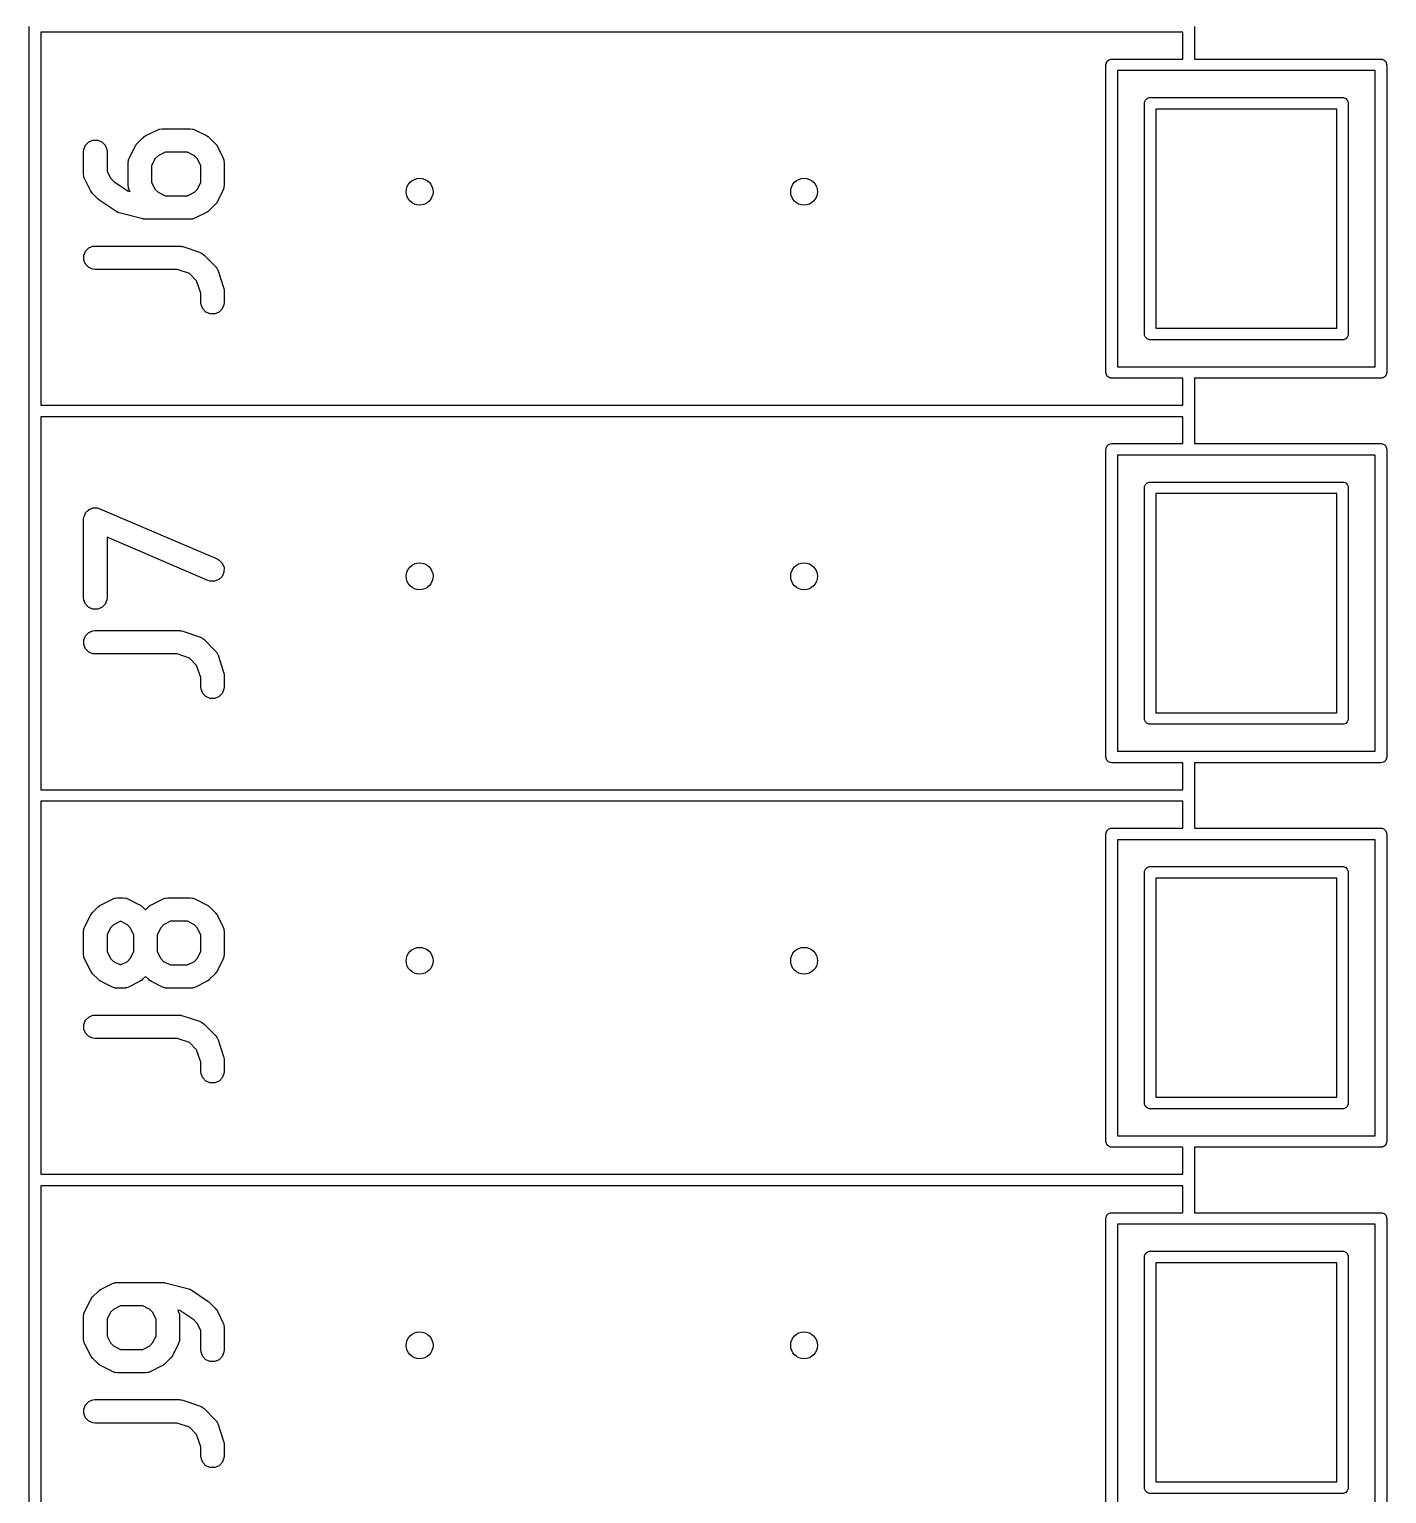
# Model space of a CAD drawing. Extents: x 0.23 to 2.98, y 0.39 to 3.79.
# Drawn here: x 0.23 to 0.925, y 1.638 to 2.388 of the extents above; entities that cross this region are included whole.
import ezdxf

# ---------------------------------------------------------------- set-up
doc = ezdxf.new("R2010")
doc.units = 0
doc.header["$MEASUREMENT"] = 0
doc.layers.add('BLACK', color=7, linetype='CONTINUOUS')

msp = doc.modelspace()

# ---------------------------------------------------------------- linework, layer by layer
at = {"layer": 'BLACK', "linetype": 'CONTINUOUS'}
for p, q in [((0.23044, 2.19268), (0.23044, 2.38953)), ((0.23634, 2.38657), (0.23634, 2.19563)), ((0.58772, 2.38657), (0.23634, 2.38657)), ((0.82099, 2.38657), (0.58772, 2.38657)), ((0.82099, 2.3728), (0.82099, 2.38657)), ((0.82689, 2.38953), (0.82689, 2.3728)), ((0.78162, 2.36984), (0.78167, 2.37042)), ((0.78162, 2.21236), (0.78162, 2.36984)), ((0.78167, 2.37042), (0.78212, 2.37148)), ((0.78212, 2.37148), (0.78293, 2.3723)), ((0.78293, 2.3723), (0.78399, 2.37274)), ((0.78399, 2.37274), (0.78457, 2.3728)), ((0.78457, 2.3728), (0.82099, 2.3728)), ((0.82689, 2.3728), (0.92241, 2.3728)), ((0.92241, 2.3728), (0.92298, 2.37274)), ((0.92298, 2.37274), (0.92405, 2.3723)), ((0.92405, 2.3723), (0.92486, 2.37148)), ((0.92486, 2.37148), (0.9253, 2.37042)), ((0.9253, 2.37042), (0.9253, 2.37006)), ((0.9253, 2.37006), (0.92532, 2.36984)), ((0.92532, 2.36984), (0.92532, 2.21236)), ((0.78752, 2.36689), (0.78752, 2.21531)), ((0.91942, 2.36689), (0.78752, 2.36689)), ((0.91942, 2.21531), (0.91942, 2.36689)), ((0.80131, 2.3502), (0.80136, 2.35077)), ((0.80131, 2.23201), (0.80131, 2.3502)), ((0.80136, 2.35077), (0.8018, 2.35184)), ((0.8018, 2.35184), (0.80262, 2.35265)), ((0.80262, 2.35265), (0.80368, 2.35309)), ((0.80368, 2.35309), (0.80408, 2.35309)), ((0.80408, 2.35309), (0.80426, 2.35311)), ((0.80426, 2.35311), (0.90268, 2.35311)), ((0.80721, 2.3472), (0.80721, 2.235)), ((0.89973, 2.3472), (0.80721, 2.3472)), ((0.89973, 2.235), (0.89973, 2.3472)), ((0.90268, 2.35311), (0.90286, 2.35309)), ((0.90286, 2.35309), (0.90326, 2.35309)), ((0.90326, 2.35309), (0.90432, 2.35265)), ((0.90432, 2.35265), (0.90514, 2.35184)), ((0.90514, 2.35184), (0.90558, 2.35077)), ((0.90558, 2.35077), (0.90563, 2.3502)), ((0.90563, 2.3502), (0.90563, 2.23201)), ((0.2857, 2.32963), (0.28855, 2.33249)), ((0.28855, 2.33249), (0.28901, 2.33287)), ((0.28901, 2.33287), (0.28912, 2.33299)), ((0.28912, 2.33299), (0.2893, 2.3331)), ((0.2893, 2.3331), (0.28946, 2.33323)), ((0.28946, 2.33323), (0.28961, 2.33329)), ((0.28961, 2.33329), (0.29011, 2.33361)), ((0.29011, 2.33361), (0.29583, 2.33647)), ((0.29583, 2.33647), (0.29692, 2.33689)), ((0.29692, 2.33689), (0.29714, 2.3369)), ((0.29714, 2.3369), (0.29734, 2.33699)), ((0.29734, 2.33699), (0.29851, 2.3371)), ((0.29851, 2.3371), (0.3128, 2.3371)), ((0.3128, 2.3371), (0.31397, 2.33699)), ((0.31397, 2.33699), (0.31416, 2.3369)), ((0.31416, 2.3369), (0.31438, 2.33689)), ((0.31438, 2.33689), (0.31548, 2.33647)), ((0.31548, 2.33647), (0.32119, 2.33361)), ((0.32119, 2.33361), (0.3217, 2.33329)), ((0.3217, 2.33329), (0.32184, 2.33323)), ((0.32184, 2.33323), (0.32201, 2.3331)), ((0.32201, 2.3331), (0.32219, 2.33299)), ((0.32219, 2.33299), (0.32229, 2.33287)), ((0.32229, 2.33287), (0.32275, 2.33249)), ((0.32275, 2.33249), (0.32561, 2.32963)), ((0.25822, 2.32539), (0.25834, 2.32656)), ((0.25822, 2.31396), (0.25822, 2.32539)), ((0.25834, 2.32656), (0.25923, 2.32872)), ((0.25923, 2.32872), (0.26089, 2.33038)), ((0.26089, 2.33038), (0.26305, 2.33127)), ((0.26305, 2.33127), (0.26539, 2.33127)), ((0.26539, 2.33127), (0.26756, 2.33038)), ((0.26756, 2.33038), (0.26921, 2.32872)), ((0.26921, 2.32872), (0.27011, 2.32656)), ((0.27011, 2.32656), (0.27022, 2.32539)), ((0.27022, 2.32539), (0.27022, 2.31538)), ((0.28171, 2.32236), (0.28457, 2.32807)), ((0.28457, 2.32807), (0.28489, 2.32858)), ((0.28489, 2.32858), (0.28495, 2.32872)), ((0.28495, 2.32872), (0.28508, 2.32889)), ((0.28508, 2.32889), (0.2852, 2.32907)), ((0.2852, 2.32907), (0.28532, 2.32917)), ((0.28532, 2.32917), (0.2857, 2.32963)), ((0.29993, 2.3251), (0.29635, 2.32331)), ((0.31138, 2.3251), (0.29993, 2.3251)), ((0.31496, 2.32331), (0.31138, 2.3251)), ((0.32561, 2.32963), (0.32599, 2.32917)), ((0.32599, 2.32917), (0.32611, 2.32907)), ((0.32611, 2.32907), (0.32622, 2.32889)), ((0.32622, 2.32889), (0.32636, 2.32872)), ((0.32636, 2.32872), (0.32642, 2.32858)), ((0.32642, 2.32858), (0.32673, 2.32807)), ((0.32673, 2.32807), (0.32959, 2.32236)), ((0.28108, 2.31967), (0.2812, 2.32084)), ((0.28108, 2.30825), (0.28108, 2.31967)), ((0.2812, 2.32084), (0.28128, 2.32104)), ((0.28128, 2.32104), (0.28129, 2.32126)), ((0.28129, 2.32126), (0.28171, 2.32236)), ((0.29487, 2.32183), (0.29308, 2.31826)), ((0.29308, 2.31826), (0.29308, 2.30966)), ((0.29635, 2.32331), (0.29487, 2.32183)), ((0.31644, 2.32183), (0.31496, 2.32331)), ((0.31822, 2.31826), (0.31644, 2.32183)), ((0.31822, 2.30966), (0.31822, 2.31826)), ((0.32959, 2.32236), (0.33001, 2.32126)), ((0.33001, 2.32126), (0.33003, 2.32104)), ((0.33003, 2.32104), (0.33011, 2.32084)), ((0.33011, 2.32084), (0.33022, 2.31967)), ((0.33022, 2.31967), (0.33022, 2.30825)), ((0.25834, 2.31279), (0.25822, 2.31396)), ((0.25842, 2.31259), (0.25834, 2.31279)), ((0.25844, 2.31237), (0.25842, 2.31259)), ((0.25886, 2.31128), (0.25844, 2.31237)), ((0.26171, 2.30556), (0.25886, 2.31128)), ((0.27022, 2.31538), (0.27201, 2.3118)), ((0.27201, 2.3118), (0.27376, 2.31005)), ((0.27376, 2.31005), (0.28097, 2.30524)), ((0.29308, 2.30966), (0.29487, 2.30609)), ((0.31644, 2.30609), (0.31822, 2.30966)), ((0.26203, 2.30506), (0.26171, 2.30556)), ((0.26209, 2.30491), (0.26203, 2.30506)), ((0.26223, 2.30475), (0.26209, 2.30491)), ((0.26234, 2.30457), (0.26223, 2.30475)), ((0.26246, 2.30446), (0.26234, 2.30457)), ((0.26284, 2.304), (0.26246, 2.30446)), ((0.2657, 2.30115), (0.26284, 2.304)), ((0.28097, 2.30524), (0.282, 2.30499)), ((0.2812, 2.30707), (0.28108, 2.30825)), ((0.28128, 2.30688), (0.2812, 2.30707)), ((0.28129, 2.30666), (0.28128, 2.30688)), ((0.28171, 2.30556), (0.28129, 2.30666)), ((0.282, 2.30499), (0.28171, 2.30556)), ((0.29487, 2.30609), (0.29635, 2.30461)), ((0.29635, 2.30461), (0.29993, 2.30282)), ((0.29993, 2.30282), (0.31138, 2.30282)), ((0.31138, 2.30282), (0.31496, 2.30461)), ((0.31496, 2.30461), (0.31644, 2.30609)), ((0.32959, 2.30556), (0.32673, 2.29985)), ((0.33001, 2.30666), (0.32959, 2.30556)), ((0.33003, 2.30688), (0.33001, 2.30666)), ((0.33011, 2.30707), (0.33003, 2.30688)), ((0.33022, 2.30825), (0.33011, 2.30707)), ((0.2657, 2.30114), (0.2657, 2.30115)), ((0.26616, 2.30077), (0.2657, 2.30114)), ((0.2657, 2.30114), (0.2657, 2.30114)), ((0.2666, 2.3004), (0.26616, 2.30077)), ((0.26661, 2.3004), (0.2666, 2.3004)), ((0.27518, 2.29468), (0.26661, 2.3004)), ((0.26661, 2.3004), (0.26661, 2.3004)), ((0.27583, 2.29434), (0.27518, 2.29468)), ((0.27595, 2.29425), (0.27583, 2.29434)), ((0.27609, 2.2942), (0.27595, 2.29425)), ((0.27622, 2.29413), (0.27609, 2.2942)), ((0.27636, 2.2941), (0.27622, 2.29413)), ((0.27705, 2.29385), (0.27636, 2.2941)), ((0.32119, 2.29431), (0.31548, 2.29145)), ((0.3217, 2.29462), (0.32119, 2.29431)), ((0.32184, 2.29468), (0.3217, 2.29462)), ((0.32201, 2.29482), (0.32184, 2.29468)), ((0.32219, 2.29493), (0.32201, 2.29482)), ((0.32229, 2.29505), (0.32219, 2.29493)), ((0.32275, 2.29543), (0.32229, 2.29505)), ((0.32561, 2.29829), (0.32275, 2.29543)), ((0.32599, 2.29875), (0.32561, 2.29829)), ((0.32611, 2.29885), (0.32599, 2.29875)), ((0.32622, 2.29903), (0.32611, 2.29885)), ((0.32636, 2.2992), (0.32622, 2.29903)), ((0.32642, 2.29934), (0.32636, 2.2992)), ((0.32673, 2.29985), (0.32642, 2.29934)), ((0.28848, 2.291), (0.27705, 2.29385)), ((0.28869, 2.29097), (0.28848, 2.291)), ((0.28877, 2.29093), (0.28869, 2.29097)), ((0.28921, 2.29089), (0.28877, 2.29093)), ((0.28965, 2.29082), (0.28921, 2.29089)), ((0.28973, 2.29084), (0.28965, 2.29082)), ((0.28994, 2.29082), (0.28973, 2.29084)), ((0.3128, 2.29082), (0.28994, 2.29082)), ((0.31397, 2.29093), (0.3128, 2.29082)), ((0.31416, 2.29101), (0.31397, 2.29093)), ((0.31438, 2.29103), (0.31416, 2.29101)), ((0.31548, 2.29145), (0.31438, 2.29103)), ((0.25834, 2.27227), (0.25923, 2.27444)), ((0.25834, 2.26993), (0.25834, 2.27227)), ((0.25923, 2.27444), (0.26089, 2.27609)), ((0.26089, 2.27609), (0.26305, 2.27699)), ((0.26305, 2.27699), (0.26422, 2.2771)), ((0.26422, 2.2771), (0.30708, 2.2771)), ((0.30708, 2.2771), (0.30767, 2.27704)), ((0.30767, 2.27704), (0.30783, 2.27706)), ((0.30783, 2.27706), (0.30804, 2.27701)), ((0.30804, 2.27701), (0.30825, 2.27699)), ((0.30825, 2.27699), (0.3084, 2.27693)), ((0.3084, 2.27693), (0.30898, 2.27679)), ((0.30898, 2.27679), (0.31755, 2.27394)), ((0.31755, 2.27394), (0.31862, 2.27346)), ((0.31862, 2.27346), (0.31879, 2.27332)), ((0.31879, 2.27332), (0.31899, 2.27323)), ((0.31899, 2.27323), (0.31989, 2.27249)), ((0.31989, 2.27249), (0.32561, 2.26677)), ((0.25923, 2.26777), (0.25834, 2.26993)), ((0.26089, 2.26611), (0.25923, 2.26777)), ((0.26305, 2.26522), (0.26089, 2.26611)), ((0.26422, 2.2651), (0.26305, 2.26522)), ((0.30611, 2.2651), (0.26422, 2.2651)), ((0.31241, 2.263), (0.30611, 2.2651)), ((0.32561, 2.26677), (0.32636, 2.26586)), ((0.32636, 2.26586), (0.32644, 2.26567)), ((0.32644, 2.26567), (0.32658, 2.2655)), ((0.32658, 2.2655), (0.32706, 2.26443)), ((0.32706, 2.26443), (0.32992, 2.25586)), ((0.31612, 2.25929), (0.31241, 2.263)), ((0.31822, 2.25299), (0.31612, 2.25929)), ((0.31822, 2.24825), (0.31822, 2.25299)), ((0.32992, 2.25586), (0.33005, 2.25528)), ((0.33005, 2.25528), (0.33011, 2.25513)), ((0.33011, 2.25513), (0.33013, 2.25492)), ((0.33013, 2.25492), (0.33018, 2.25471)), ((0.33018, 2.25471), (0.33017, 2.25455)), ((0.33017, 2.25455), (0.33022, 2.25396)), ((0.33022, 2.25396), (0.33022, 2.24825)), ((0.31834, 2.24707), (0.31822, 2.24825)), ((0.31923, 2.24491), (0.31834, 2.24707)), ((0.32089, 2.24326), (0.31923, 2.24491)), ((0.32305, 2.24236), (0.32089, 2.24326)), ((0.32539, 2.24236), (0.32305, 2.24236)), ((0.32756, 2.24326), (0.32539, 2.24236)), ((0.32921, 2.24491), (0.32756, 2.24326)), ((0.33011, 2.24707), (0.32921, 2.24491)), ((0.33022, 2.24825), (0.33011, 2.24707)), ((0.80721, 2.235), (0.89973, 2.235)), ((0.80136, 2.23143), (0.80131, 2.23201)), ((0.8018, 2.23037), (0.80136, 2.23143)), ((0.80262, 2.22955), (0.8018, 2.23037)), ((0.80368, 2.22911), (0.80262, 2.22955)), ((0.80408, 2.22911), (0.80368, 2.22911)), ((0.80426, 2.22909), (0.80408, 2.22911)), ((0.90268, 2.22909), (0.80426, 2.22909)), ((0.90286, 2.22911), (0.90268, 2.22909)), ((0.90326, 2.22911), (0.90286, 2.22911)), ((0.90432, 2.22955), (0.90326, 2.22911)), ((0.90514, 2.23037), (0.90432, 2.22955)), ((0.90558, 2.23143), (0.90514, 2.23037)), ((0.90563, 2.23201), (0.90558, 2.23143)), ((0.78167, 2.21179), (0.78162, 2.21236)), ((0.78212, 2.21072), (0.78167, 2.21179)), ((0.78752, 2.21531), (0.91942, 2.21531)), ((0.92527, 2.21179), (0.92483, 2.21072)), ((0.92532, 2.21236), (0.92527, 2.21179)), ((0.78293, 2.20991), (0.78212, 2.21072)), ((0.78399, 2.20947), (0.78293, 2.20991)), ((0.78457, 2.20941), (0.78399, 2.20947)), ((0.82099, 2.20941), (0.78457, 2.20941)), ((0.82099, 2.19563), (0.82099, 2.20941)), ((0.92237, 2.20941), (0.82689, 2.20941)), ((0.82689, 2.20941), (0.82689, 2.19268)), ((0.92295, 2.20947), (0.92237, 2.20941)), ((0.92401, 2.20991), (0.92295, 2.20947)), ((0.92483, 2.21072), (0.92401, 2.20991)), ((0.23044, 1.99583), (0.23044, 2.19268)), ((0.23634, 2.19563), (0.58772, 2.19563)), ((0.23634, 2.18972), (0.23634, 1.99878)), ((0.58772, 2.18972), (0.23634, 2.18972)), ((0.58772, 2.19563), (0.82099, 2.19563)), ((0.82099, 2.18972), (0.58772, 2.18972)), ((0.82099, 2.17594), (0.82099, 2.18972)), ((0.82689, 2.19268), (0.82689, 2.17594)), ((0.78167, 2.17357), (0.78212, 2.17463)), ((0.78212, 2.17463), (0.78293, 2.17545)), ((0.78293, 2.17545), (0.78399, 2.17589)), ((0.78399, 2.17589), (0.78457, 2.17594)), ((0.78457, 2.17594), (0.82099, 2.17594)), ((0.82689, 2.17594), (0.92241, 2.17594)), ((0.92241, 2.17594), (0.92298, 2.17589)), ((0.92298, 2.17589), (0.92405, 2.17545)), ((0.92405, 2.17545), (0.92486, 2.17463)), ((0.92486, 2.17463), (0.9253, 2.17357)), ((0.78162, 2.17299), (0.78167, 2.17357)), ((0.78162, 2.01551), (0.78162, 2.17299)), ((0.78752, 2.17004), (0.78752, 2.01846)), ((0.91942, 2.17004), (0.78752, 2.17004)), ((0.91942, 2.01846), (0.91942, 2.17004)), ((0.9253, 2.17357), (0.9253, 2.17321)), ((0.9253, 2.17321), (0.92532, 2.17299)), ((0.92532, 2.17299), (0.92532, 2.01551)), ((0.80131, 2.15335), (0.80136, 2.15392)), ((0.80131, 2.03516), (0.80131, 2.15335)), ((0.80136, 2.15392), (0.8018, 2.15499)), ((0.8018, 2.15499), (0.80262, 2.1558)), ((0.80262, 2.1558), (0.80368, 2.15624)), ((0.80368, 2.15624), (0.80408, 2.15624)), ((0.80408, 2.15624), (0.80426, 2.15626)), ((0.80426, 2.15626), (0.90268, 2.15626)), ((0.90268, 2.15626), (0.90286, 2.15624)), ((0.90286, 2.15624), (0.90326, 2.15624)), ((0.90326, 2.15624), (0.90432, 2.1558)), ((0.90432, 2.1558), (0.90514, 2.15499)), ((0.90514, 2.15499), (0.90558, 2.15392)), ((0.90558, 2.15392), (0.90563, 2.15335)), ((0.90563, 2.15335), (0.90563, 2.03516)), ((0.80721, 2.15035), (0.80721, 2.03815)), ((0.89973, 2.15035), (0.80721, 2.15035)), ((0.89973, 2.03815), (0.89973, 2.15035)), ((0.25822, 2.13711), (0.25834, 2.13828)), ((0.25822, 2.09711), (0.25822, 2.13711)), ((0.25834, 2.13828), (0.25835, 2.13831)), ((0.25835, 2.13835), (0.2588, 2.13939)), ((0.25835, 2.13831), (0.25835, 2.13835)), ((0.2588, 2.13939), (0.25923, 2.14044)), ((0.25923, 2.14044), (0.25926, 2.14047)), ((0.25926, 2.14047), (0.25928, 2.1405)), ((0.25928, 2.1405), (0.26009, 2.1413)), ((0.26009, 2.1413), (0.26089, 2.1421)), ((0.26089, 2.1421), (0.26092, 2.14211)), ((0.26092, 2.14211), (0.26095, 2.14214)), ((0.26095, 2.14214), (0.262, 2.14256)), ((0.262, 2.14256), (0.26305, 2.14299)), ((0.26305, 2.14299), (0.26309, 2.14299)), ((0.26309, 2.14299), (0.26312, 2.14301)), ((0.26312, 2.14301), (0.26426, 2.14299)), ((0.26426, 2.14299), (0.26539, 2.14299)), ((0.26539, 2.14299), (0.26543, 2.14298)), ((0.26543, 2.14298), (0.26547, 2.14298)), ((0.26547, 2.14298), (0.26659, 2.14262)), ((0.26659, 2.14262), (0.32659, 2.11691)), ((0.32186, 2.10588), (0.27022, 2.12801)), ((0.27022, 2.12801), (0.27022, 2.09711)), ((0.32659, 2.11691), (0.32762, 2.11634)), ((0.32762, 2.11634), (0.32925, 2.11467)), ((0.32925, 2.11467), (0.33012, 2.11249)), ((0.32917, 2.108), (0.3275, 2.10637)), ((0.33009, 2.11015), (0.32917, 2.108)), ((0.33012, 2.11249), (0.33009, 2.11015)), ((0.32298, 2.10552), (0.32186, 2.10588)), ((0.32532, 2.1055), (0.32298, 2.10552)), ((0.3275, 2.10637), (0.32532, 2.1055)), ((0.25834, 2.09594), (0.25822, 2.09711)), ((0.25923, 2.09378), (0.25834, 2.09594)), ((0.26089, 2.09212), (0.25923, 2.09378)), ((0.26305, 2.09122), (0.26089, 2.09212)), ((0.26756, 2.09212), (0.26539, 2.09122)), ((0.26921, 2.09378), (0.26756, 2.09212)), ((0.27011, 2.09594), (0.26921, 2.09378)), ((0.27022, 2.09711), (0.27011, 2.09594)), ((0.26539, 2.09122), (0.26305, 2.09122)), ((0.25834, 2.07542), (0.25923, 2.07759)), ((0.25923, 2.07759), (0.26089, 2.07924)), ((0.26089, 2.07924), (0.26305, 2.08014)), ((0.26305, 2.08014), (0.26422, 2.08025)), ((0.26422, 2.08025), (0.30708, 2.08025)), ((0.30708, 2.08025), (0.30767, 2.08019)), ((0.30767, 2.08019), (0.30783, 2.0802)), ((0.30783, 2.0802), (0.30804, 2.08016)), ((0.30804, 2.08016), (0.30825, 2.08014)), ((0.30825, 2.08014), (0.3084, 2.08008)), ((0.3084, 2.08008), (0.30898, 2.07994)), ((0.30898, 2.07994), (0.31755, 2.07709)), ((0.31755, 2.07709), (0.31862, 2.07661)), ((0.25834, 2.07308), (0.25834, 2.07542)), ((0.25923, 2.07092), (0.25834, 2.07308)), ((0.26089, 2.06926), (0.25923, 2.07092)), ((0.26305, 2.06837), (0.26089, 2.06926)), ((0.31862, 2.07661), (0.31879, 2.07647)), ((0.31879, 2.07647), (0.31899, 2.07638)), ((0.31899, 2.07638), (0.31989, 2.07564)), ((0.31989, 2.07564), (0.32561, 2.06992)), ((0.32561, 2.06992), (0.32636, 2.06901)), ((0.26422, 2.06825), (0.26305, 2.06837)), ((0.30611, 2.06825), (0.26422, 2.06825)), ((0.31241, 2.06615), (0.30611, 2.06825)), ((0.31612, 2.06244), (0.31241, 2.06615)), ((0.31822, 2.05614), (0.31612, 2.06244)), ((0.32636, 2.06901), (0.32644, 2.06881)), ((0.32644, 2.06881), (0.32658, 2.06865)), ((0.32658, 2.06865), (0.32706, 2.06758)), ((0.32706, 2.06758), (0.32992, 2.05901)), ((0.31822, 2.05139), (0.31822, 2.05614)), ((0.32992, 2.05901), (0.33005, 2.05843)), ((0.33005, 2.05843), (0.33011, 2.05828)), ((0.33011, 2.05828), (0.33013, 2.05807)), ((0.33013, 2.05807), (0.33018, 2.05786)), ((0.33018, 2.05786), (0.33017, 2.0577)), ((0.33017, 2.0577), (0.33022, 2.05711)), ((0.33022, 2.05711), (0.33022, 2.05139)), ((0.31834, 2.05022), (0.31822, 2.05139)), ((0.31923, 2.04806), (0.31834, 2.05022)), ((0.32089, 2.04641), (0.31923, 2.04806)), ((0.32921, 2.04806), (0.32756, 2.04641)), ((0.33011, 2.05022), (0.32921, 2.04806)), ((0.33022, 2.05139), (0.33011, 2.05022)), ((0.32305, 2.04551), (0.32089, 2.04641)), ((0.32539, 2.04551), (0.32305, 2.04551)), ((0.32756, 2.04641), (0.32539, 2.04551)), ((0.80136, 2.03458), (0.80131, 2.03516)), ((0.8018, 2.03352), (0.80136, 2.03458)), ((0.80262, 2.0327), (0.8018, 2.03352)), ((0.80368, 2.03226), (0.80262, 2.0327)), ((0.80408, 2.03226), (0.80368, 2.03226)), ((0.80426, 2.03224), (0.80408, 2.03226)), ((0.90268, 2.03224), (0.80426, 2.03224)), ((0.80721, 2.03815), (0.89973, 2.03815)), ((0.90286, 2.03226), (0.90268, 2.03224)), ((0.90326, 2.03226), (0.90286, 2.03226)), ((0.90432, 2.0327), (0.90326, 2.03226)), ((0.90514, 2.03352), (0.90432, 2.0327)), ((0.90558, 2.03458), (0.90514, 2.03352)), ((0.90563, 2.03516), (0.90558, 2.03458)), ((0.78752, 2.01846), (0.91942, 2.01846)), ((0.78167, 2.01494), (0.78162, 2.01551)), ((0.78212, 2.01387), (0.78167, 2.01494)), ((0.78293, 2.01306), (0.78212, 2.01387)), ((0.78399, 2.01262), (0.78293, 2.01306)), ((0.78457, 2.01256), (0.78399, 2.01262)), ((0.82099, 2.01256), (0.78457, 2.01256)), ((0.82099, 1.99878), (0.82099, 2.01256)), ((0.92237, 2.01256), (0.82689, 2.01256)), ((0.82689, 2.01256), (0.82689, 1.99583)), ((0.92295, 2.01262), (0.92237, 2.01256)), ((0.92401, 2.01306), (0.92295, 2.01262)), ((0.92483, 2.01387), (0.92401, 2.01306)), ((0.92527, 2.01494), (0.92483, 2.01387)), ((0.92532, 2.01551), (0.92527, 2.01494)), ((0.23044, 1.79898), (0.23044, 1.99583)), ((0.23634, 1.99878), (0.58772, 1.99878)), ((0.58772, 1.99878), (0.82099, 1.99878)), ((0.82689, 1.99583), (0.82689, 1.97909)), ((0.23634, 1.99287), (0.23634, 1.80193)), ((0.58772, 1.99287), (0.23634, 1.99287)), ((0.82099, 1.99287), (0.58772, 1.99287)), ((0.82099, 1.97909), (0.82099, 1.99287)), ((0.78162, 1.97614), (0.78167, 1.97672)), ((0.78162, 1.81866), (0.78162, 1.97614)), ((0.78167, 1.97672), (0.78212, 1.97778)), ((0.78212, 1.97778), (0.78293, 1.9786)), ((0.78293, 1.9786), (0.78399, 1.97904)), ((0.78399, 1.97904), (0.78457, 1.97909)), ((0.78457, 1.97909), (0.82099, 1.97909)), ((0.78752, 1.97319), (0.78752, 1.82161)), ((0.91942, 1.97319), (0.78752, 1.97319)), ((0.82689, 1.97909), (0.92241, 1.97909)), ((0.91942, 1.82161), (0.91942, 1.97319)), ((0.92241, 1.97909), (0.92298, 1.97904)), ((0.92298, 1.97904), (0.92405, 1.9786)), ((0.92405, 1.9786), (0.92486, 1.97778)), ((0.92486, 1.97778), (0.9253, 1.97672)), ((0.9253, 1.97672), (0.9253, 1.97636)), ((0.9253, 1.97636), (0.92532, 1.97614)), ((0.92532, 1.97614), (0.92532, 1.81866)), ((0.80131, 1.9565), (0.80136, 1.95707)), ((0.80136, 1.95707), (0.8018, 1.95814)), ((0.8018, 1.95814), (0.80262, 1.95895)), ((0.80262, 1.95895), (0.80368, 1.95939)), ((0.80368, 1.95939), (0.80408, 1.95939)), ((0.80408, 1.95939), (0.80426, 1.95941)), ((0.80426, 1.95941), (0.90268, 1.95941)), ((0.90268, 1.95941), (0.90286, 1.95939)), ((0.90286, 1.95939), (0.90326, 1.95939)), ((0.90326, 1.95939), (0.90432, 1.95895)), ((0.90432, 1.95895), (0.90514, 1.95814)), ((0.90514, 1.95814), (0.90558, 1.95707)), ((0.90558, 1.95707), (0.90563, 1.9565)), ((0.80131, 1.83831), (0.80131, 1.9565)), ((0.80721, 1.9535), (0.80721, 1.8413)), ((0.89973, 1.9535), (0.80721, 1.9535)), ((0.89973, 1.8413), (0.89973, 1.9535)), ((0.90563, 1.9565), (0.90563, 1.83831)), ((0.26725, 1.93991), (0.27297, 1.94277)), ((0.27297, 1.94277), (0.27407, 1.94319)), ((0.27407, 1.94319), (0.27428, 1.9432)), ((0.27428, 1.9432), (0.27448, 1.94329)), ((0.27448, 1.94329), (0.27565, 1.9434)), ((0.27565, 1.9434), (0.27851, 1.9434)), ((0.27851, 1.9434), (0.27968, 1.94329)), ((0.27968, 1.94329), (0.27988, 1.9432)), ((0.27988, 1.9432), (0.28009, 1.94319)), ((0.28009, 1.94319), (0.28119, 1.94277)), ((0.28119, 1.94277), (0.28691, 1.93991)), ((0.29297, 1.93991), (0.29868, 1.94277)), ((0.29868, 1.94277), (0.29978, 1.94319)), ((0.29978, 1.94319), (0.3, 1.9432)), ((0.3, 1.9432), (0.3002, 1.94329)), ((0.3002, 1.94329), (0.30137, 1.9434)), ((0.30137, 1.9434), (0.3128, 1.9434)), ((0.3128, 1.9434), (0.31397, 1.94329)), ((0.31397, 1.94329), (0.31416, 1.9432)), ((0.31416, 1.9432), (0.31438, 1.94319)), ((0.31438, 1.94319), (0.31548, 1.94277)), ((0.31548, 1.94277), (0.32119, 1.93991)), ((0.25886, 1.92866), (0.26171, 1.93437)), ((0.26171, 1.93437), (0.26203, 1.93487)), ((0.26203, 1.93487), (0.26209, 1.93502)), ((0.26209, 1.93502), (0.26223, 1.93519)), ((0.26223, 1.93519), (0.26234, 1.93537)), ((0.26234, 1.93537), (0.26246, 1.93547)), ((0.26246, 1.93547), (0.26284, 1.93593)), ((0.26284, 1.93593), (0.2657, 1.93879)), ((0.2657, 1.93879), (0.26616, 1.93916)), ((0.26616, 1.93916), (0.26626, 1.93928)), ((0.26626, 1.93928), (0.26644, 1.9394)), ((0.26644, 1.9394), (0.2666, 1.93953)), ((0.2666, 1.93953), (0.26675, 1.93959)), ((0.26675, 1.93959), (0.26725, 1.93991)), ((0.28691, 1.93991), (0.28741, 1.93959)), ((0.28741, 1.93959), (0.28756, 1.93953)), ((0.28756, 1.93953), (0.28772, 1.9394)), ((0.28772, 1.9394), (0.2879, 1.93928)), ((0.2879, 1.93928), (0.28801, 1.93916)), ((0.28801, 1.93916), (0.28847, 1.93879)), ((0.28847, 1.93879), (0.28994, 1.93732)), ((0.28994, 1.93732), (0.29141, 1.93879)), ((0.29141, 1.93879), (0.29187, 1.93916)), ((0.29187, 1.93916), (0.29197, 1.93928)), ((0.29197, 1.93928), (0.29215, 1.9394)), ((0.29215, 1.9394), (0.29232, 1.93953)), ((0.29232, 1.93953), (0.29247, 1.93959)), ((0.29247, 1.93959), (0.29297, 1.93991)), ((0.32119, 1.93991), (0.3217, 1.93959)), ((0.3217, 1.93959), (0.32184, 1.93953)), ((0.32184, 1.93953), (0.32201, 1.9394)), ((0.32201, 1.9394), (0.32219, 1.93928)), ((0.32219, 1.93928), (0.32229, 1.93916)), ((0.32229, 1.93916), (0.32275, 1.93879)), ((0.32275, 1.93879), (0.32561, 1.93593)), ((0.32561, 1.93593), (0.32599, 1.93547)), ((0.32599, 1.93547), (0.32611, 1.93537)), ((0.32611, 1.93537), (0.32622, 1.93519)), ((0.32622, 1.93519), (0.32636, 1.93502)), ((0.32636, 1.93502), (0.32642, 1.93487)), ((0.32642, 1.93487), (0.32673, 1.93437)), ((0.32673, 1.93437), (0.32959, 1.92866)), ((0.25822, 1.92597), (0.25834, 1.92714)), ((0.25834, 1.92714), (0.25842, 1.92734)), ((0.25842, 1.92734), (0.25844, 1.92756)), ((0.25844, 1.92756), (0.25886, 1.92866)), ((0.27201, 1.92813), (0.27022, 1.92456)), ((0.27349, 1.92961), (0.27201, 1.92813)), ((0.27707, 1.9314), (0.27349, 1.92961)), ((0.27709, 1.9314), (0.27707, 1.9314)), ((0.28067, 1.92961), (0.27709, 1.9314)), ((0.28215, 1.92813), (0.28067, 1.92961)), ((0.28394, 1.92456), (0.28215, 1.92813)), ((0.29773, 1.92813), (0.29594, 1.92456)), ((0.29921, 1.92961), (0.29773, 1.92813)), ((0.30278, 1.9314), (0.29921, 1.92961)), ((0.31138, 1.9314), (0.30278, 1.9314)), ((0.31496, 1.92961), (0.31138, 1.9314)), ((0.31644, 1.92813), (0.31496, 1.92961)), ((0.31822, 1.92456), (0.31644, 1.92813)), ((0.32959, 1.92866), (0.33001, 1.92756)), ((0.33001, 1.92756), (0.33003, 1.92734)), ((0.33003, 1.92734), (0.33011, 1.92714)), ((0.33011, 1.92714), (0.33022, 1.92597)), ((0.25822, 1.91454), (0.25822, 1.92597)), ((0.27022, 1.92456), (0.27022, 1.91596)), ((0.28394, 1.91596), (0.28394, 1.92456)), ((0.29594, 1.92456), (0.29594, 1.91596)), ((0.31822, 1.91596), (0.31822, 1.92456)), ((0.33022, 1.92597), (0.33022, 1.91454)), ((0.25834, 1.91337), (0.25822, 1.91454)), ((0.25842, 1.91317), (0.25834, 1.91337)), ((0.25844, 1.91296), (0.25842, 1.91317)), ((0.25886, 1.91186), (0.25844, 1.91296)), ((0.26171, 1.90615), (0.25886, 1.91186)), ((0.27022, 1.91596), (0.27201, 1.91238)), ((0.27201, 1.91238), (0.27349, 1.9109)), ((0.28067, 1.9109), (0.28215, 1.91238)), ((0.28215, 1.91238), (0.28394, 1.91596)), ((0.29594, 1.91596), (0.29773, 1.91238)), ((0.29773, 1.91238), (0.29921, 1.9109)), ((0.31496, 1.9109), (0.31644, 1.91238)), ((0.31644, 1.91238), (0.31822, 1.91596)), ((0.32959, 1.91186), (0.32673, 1.90615)), ((0.33001, 1.91296), (0.32959, 1.91186)), ((0.33003, 1.91317), (0.33001, 1.91296)), ((0.33011, 1.91337), (0.33003, 1.91317)), ((0.33022, 1.91454), (0.33011, 1.91337)), ((0.26203, 1.90564), (0.26171, 1.90615)), ((0.26209, 1.9055), (0.26203, 1.90564)), ((0.26223, 1.90533), (0.26209, 1.9055)), ((0.26234, 1.90515), (0.26223, 1.90533)), ((0.26246, 1.90505), (0.26234, 1.90515)), ((0.26284, 1.90459), (0.26246, 1.90505)), ((0.2657, 1.90173), (0.26284, 1.90459)), ((0.27349, 1.9109), (0.27707, 1.90912)), ((0.27707, 1.90912), (0.27709, 1.90912)), ((0.27709, 1.90912), (0.28067, 1.9109)), ((0.29921, 1.9109), (0.30278, 1.90912)), ((0.30278, 1.90912), (0.31138, 1.90912)), ((0.31138, 1.90912), (0.31496, 1.9109)), ((0.32561, 1.90459), (0.32275, 1.90173)), ((0.32599, 1.90505), (0.32561, 1.90459)), ((0.32611, 1.90515), (0.32599, 1.90505)), ((0.32622, 1.90533), (0.32611, 1.90515)), ((0.32636, 1.9055), (0.32622, 1.90533)), ((0.32642, 1.90564), (0.32636, 1.9055)), ((0.32673, 1.90615), (0.32642, 1.90564)), ((0.26616, 1.90135), (0.2657, 1.90173)), ((0.26626, 1.90123), (0.26616, 1.90135)), ((0.26644, 1.90112), (0.26626, 1.90123)), ((0.2666, 1.90098), (0.26644, 1.90112)), ((0.26675, 1.90092), (0.2666, 1.90098)), ((0.26725, 1.90061), (0.26675, 1.90092)), ((0.27297, 1.89775), (0.26725, 1.90061)), ((0.27407, 1.89733), (0.27297, 1.89775)), ((0.27428, 1.89731), (0.27407, 1.89733)), ((0.27448, 1.89723), (0.27428, 1.89731)), ((0.27565, 1.89712), (0.27448, 1.89723)), ((0.27851, 1.89712), (0.27565, 1.89712)), ((0.27968, 1.89723), (0.27851, 1.89712)), ((0.27988, 1.89731), (0.27968, 1.89723)), ((0.28009, 1.89733), (0.27988, 1.89731)), ((0.28119, 1.89775), (0.28009, 1.89733)), ((0.28691, 1.90061), (0.28119, 1.89775)), ((0.28741, 1.90092), (0.28691, 1.90061)), ((0.28756, 1.90098), (0.28741, 1.90092)), ((0.28772, 1.90112), (0.28756, 1.90098)), ((0.2879, 1.90123), (0.28772, 1.90112)), ((0.28801, 1.90135), (0.2879, 1.90123)), ((0.28847, 1.90173), (0.28801, 1.90135)), ((0.28994, 1.9032), (0.28847, 1.90173)), ((0.29141, 1.90173), (0.28994, 1.9032)), ((0.29187, 1.90135), (0.29141, 1.90173)), ((0.29197, 1.90123), (0.29187, 1.90135)), ((0.29215, 1.90112), (0.29197, 1.90123)), ((0.29232, 1.90098), (0.29215, 1.90112)), ((0.29247, 1.90092), (0.29232, 1.90098)), ((0.29297, 1.90061), (0.29247, 1.90092)), ((0.29868, 1.89775), (0.29297, 1.90061)), ((0.29978, 1.89733), (0.29868, 1.89775)), ((0.3, 1.89731), (0.29978, 1.89733)), ((0.3002, 1.89723), (0.3, 1.89731)), ((0.30137, 1.89712), (0.3002, 1.89723)), ((0.3128, 1.89712), (0.30137, 1.89712)), ((0.31397, 1.89723), (0.3128, 1.89712)), ((0.31416, 1.89731), (0.31397, 1.89723)), ((0.31438, 1.89733), (0.31416, 1.89731)), ((0.31548, 1.89775), (0.31438, 1.89733)), ((0.32119, 1.90061), (0.31548, 1.89775)), ((0.3217, 1.90092), (0.32119, 1.90061)), ((0.32184, 1.90098), (0.3217, 1.90092)), ((0.32201, 1.90112), (0.32184, 1.90098)), ((0.32219, 1.90123), (0.32201, 1.90112)), ((0.32229, 1.90135), (0.32219, 1.90123)), ((0.32275, 1.90173), (0.32229, 1.90135)), ((0.25923, 1.88074), (0.26089, 1.88239)), ((0.26089, 1.88239), (0.26305, 1.88329)), ((0.26305, 1.88329), (0.26422, 1.8834)), ((0.26422, 1.8834), (0.30708, 1.8834)), ((0.30708, 1.8834), (0.30767, 1.88334)), ((0.30767, 1.88334), (0.30783, 1.88335)), ((0.30783, 1.88335), (0.30804, 1.88331)), ((0.30804, 1.88331), (0.30825, 1.88329)), ((0.30825, 1.88329), (0.3084, 1.88323)), ((0.3084, 1.88323), (0.30898, 1.88309)), ((0.30898, 1.88309), (0.31755, 1.88024)), ((0.25834, 1.87857), (0.25923, 1.88074)), ((0.25834, 1.87623), (0.25834, 1.87857)), ((0.25923, 1.87407), (0.25834, 1.87623)), ((0.31755, 1.88024), (0.31862, 1.87976)), ((0.31862, 1.87976), (0.31879, 1.87962)), ((0.31879, 1.87962), (0.31899, 1.87953)), ((0.31899, 1.87953), (0.31989, 1.87879)), ((0.31989, 1.87879), (0.32561, 1.87307)), ((0.26089, 1.87241), (0.25923, 1.87407)), ((0.26305, 1.87152), (0.26089, 1.87241)), ((0.26422, 1.8714), (0.26305, 1.87152)), ((0.30611, 1.8714), (0.26422, 1.8714)), ((0.31241, 1.8693), (0.30611, 1.8714)), ((0.31612, 1.86559), (0.31241, 1.8693)), ((0.32561, 1.87307), (0.32636, 1.87216)), ((0.32636, 1.87216), (0.32644, 1.87196)), ((0.32644, 1.87196), (0.32658, 1.8718)), ((0.32658, 1.8718), (0.32706, 1.87073)), ((0.32706, 1.87073), (0.32992, 1.86216)), ((0.31822, 1.85929), (0.31612, 1.86559)), ((0.31822, 1.85454), (0.31822, 1.85929)), ((0.32992, 1.86216), (0.33005, 1.86158)), ((0.33005, 1.86158), (0.33011, 1.86143)), ((0.33011, 1.86143), (0.33013, 1.86122)), ((0.33013, 1.86122), (0.33018, 1.86101)), ((0.33018, 1.86101), (0.33017, 1.86085)), ((0.33017, 1.86085), (0.33022, 1.86026)), ((0.33022, 1.86026), (0.33022, 1.85454)), ((0.31834, 1.85337), (0.31822, 1.85454)), ((0.31923, 1.85121), (0.31834, 1.85337)), ((0.33011, 1.85337), (0.32921, 1.85121)), ((0.33022, 1.85454), (0.33011, 1.85337)), ((0.32089, 1.84956), (0.31923, 1.85121)), ((0.32305, 1.84866), (0.32089, 1.84956)), ((0.32539, 1.84866), (0.32305, 1.84866)), ((0.32756, 1.84956), (0.32539, 1.84866)), ((0.32921, 1.85121), (0.32756, 1.84956)), ((0.80136, 1.83773), (0.80131, 1.83831)), ((0.8018, 1.83667), (0.80136, 1.83773)), ((0.80721, 1.8413), (0.89973, 1.8413)), ((0.90558, 1.83773), (0.90514, 1.83667)), ((0.90563, 1.83831), (0.90558, 1.83773)), ((0.80262, 1.83585), (0.8018, 1.83667)), ((0.80368, 1.83541), (0.80262, 1.83585)), ((0.80408, 1.83541), (0.80368, 1.83541)), ((0.80426, 1.83539), (0.80408, 1.83541)), ((0.90268, 1.83539), (0.80426, 1.83539)), ((0.90286, 1.83541), (0.90268, 1.83539)), ((0.90326, 1.83541), (0.90286, 1.83541)), ((0.90432, 1.83585), (0.90326, 1.83541)), ((0.90514, 1.83667), (0.90432, 1.83585)), ((0.78167, 1.81809), (0.78162, 1.81866)), ((0.78212, 1.81702), (0.78167, 1.81809)), ((0.78293, 1.81621), (0.78212, 1.81702)), ((0.78399, 1.81577), (0.78293, 1.81621)), ((0.78457, 1.81571), (0.78399, 1.81577)), ((0.82099, 1.81571), (0.78457, 1.81571)), ((0.78752, 1.82161), (0.91942, 1.82161)), ((0.82099, 1.80193), (0.82099, 1.81571)), ((0.92237, 1.81571), (0.82689, 1.81571)), ((0.82689, 1.81571), (0.82689, 1.79898)), ((0.92295, 1.81577), (0.92237, 1.81571)), ((0.92401, 1.81621), (0.92295, 1.81577)), ((0.92483, 1.81702), (0.92401, 1.81621)), ((0.92527, 1.81809), (0.92483, 1.81702)), ((0.92532, 1.81866), (0.92527, 1.81809)), ((0.23634, 1.80193), (0.58772, 1.80193)), ((0.58772, 1.80193), (0.82099, 1.80193)), ((0.23044, 1.60213), (0.23044, 1.79898)), ((0.23634, 1.79602), (0.23634, 1.60508)), ((0.58772, 1.79602), (0.23634, 1.79602)), ((0.82099, 1.79602), (0.58772, 1.79602)), ((0.82099, 1.78224), (0.82099, 1.79602)), ((0.82689, 1.79898), (0.82689, 1.78224)), ((0.78162, 1.77929), (0.78167, 1.77987)), ((0.78162, 1.62181), (0.78162, 1.77929)), ((0.78167, 1.77987), (0.78212, 1.78093)), ((0.78212, 1.78093), (0.78293, 1.78175)), ((0.78293, 1.78175), (0.78399, 1.78219)), ((0.78399, 1.78219), (0.78457, 1.78224)), ((0.78457, 1.78224), (0.82099, 1.78224)), ((0.82689, 1.78224), (0.92241, 1.78224)), ((0.92241, 1.78224), (0.92298, 1.78219)), ((0.92298, 1.78219), (0.92405, 1.78175)), ((0.92405, 1.78175), (0.92486, 1.78093)), ((0.92486, 1.78093), (0.9253, 1.77987)), ((0.9253, 1.77987), (0.9253, 1.77951)), ((0.9253, 1.77951), (0.92532, 1.77929)), ((0.92532, 1.77929), (0.92532, 1.62181)), ((0.78752, 1.77634), (0.78752, 1.62476)), ((0.91942, 1.77634), (0.78752, 1.77634)), ((0.91942, 1.62476), (0.91942, 1.77634)), ((0.8018, 1.76129), (0.80262, 1.7621)), ((0.80262, 1.7621), (0.80368, 1.76254)), ((0.80368, 1.76254), (0.80408, 1.76254)), ((0.80408, 1.76254), (0.80426, 1.76256)), ((0.80426, 1.76256), (0.90268, 1.76256)), ((0.90268, 1.76256), (0.90286, 1.76254)), ((0.90286, 1.76254), (0.90326, 1.76254)), ((0.90326, 1.76254), (0.90432, 1.7621)), ((0.90432, 1.7621), (0.90514, 1.76129)), ((0.80131, 1.75965), (0.80136, 1.76022)), ((0.80131, 1.64146), (0.80131, 1.75965)), ((0.80136, 1.76022), (0.8018, 1.76129)), ((0.80721, 1.75665), (0.80721, 1.64445)), ((0.89973, 1.75665), (0.80721, 1.75665)), ((0.89973, 1.64445), (0.89973, 1.75665)), ((0.90514, 1.76129), (0.90558, 1.76022)), ((0.90558, 1.76022), (0.90563, 1.75965)), ((0.90563, 1.75965), (0.90563, 1.64146)), ((0.26284, 1.73908), (0.2657, 1.74194)), ((0.2657, 1.74194), (0.26616, 1.74231)), ((0.26616, 1.74231), (0.26626, 1.74243)), ((0.26626, 1.74243), (0.26644, 1.74255)), ((0.26644, 1.74255), (0.2666, 1.74268)), ((0.2666, 1.74268), (0.26675, 1.74274)), ((0.26675, 1.74274), (0.26725, 1.74306)), ((0.26725, 1.74306), (0.27297, 1.74592)), ((0.27297, 1.74592), (0.27407, 1.74634)), ((0.27407, 1.74634), (0.27428, 1.74635)), ((0.27428, 1.74635), (0.27448, 1.74644)), ((0.27448, 1.74644), (0.27565, 1.74655)), ((0.27565, 1.74655), (0.29851, 1.74655)), ((0.29851, 1.74655), (0.29871, 1.74653)), ((0.29871, 1.74653), (0.2988, 1.74654)), ((0.2988, 1.74654), (0.29924, 1.74648)), ((0.29924, 1.74648), (0.29968, 1.74644)), ((0.29968, 1.74644), (0.29976, 1.7464)), ((0.29976, 1.7464), (0.29996, 1.74637)), ((0.29996, 1.74637), (0.31139, 1.74351)), ((0.31139, 1.74351), (0.31208, 1.74327)), ((0.31208, 1.74327), (0.31223, 1.74324)), ((0.31223, 1.74324), (0.31236, 1.74317)), ((0.31236, 1.74317), (0.3125, 1.74312)), ((0.3125, 1.74312), (0.31262, 1.74303)), ((0.31262, 1.74303), (0.31327, 1.74269)), ((0.31327, 1.74269), (0.32184, 1.73697)), ((0.25844, 1.73071), (0.25886, 1.73181)), ((0.25886, 1.73181), (0.26171, 1.73752)), ((0.26171, 1.73752), (0.26203, 1.73802)), ((0.26203, 1.73802), (0.26209, 1.73817)), ((0.26209, 1.73817), (0.26223, 1.73834)), ((0.26223, 1.73834), (0.26234, 1.73852)), ((0.26234, 1.73852), (0.26246, 1.73862)), ((0.26246, 1.73862), (0.26284, 1.73908)), ((0.27349, 1.73276), (0.27201, 1.73128)), ((0.27707, 1.73455), (0.27349, 1.73276)), ((0.28852, 1.73455), (0.27707, 1.73455)), ((0.2921, 1.73276), (0.28852, 1.73455)), ((0.29358, 1.73128), (0.2921, 1.73276)), ((0.30747, 1.73213), (0.30644, 1.73238)), ((0.30644, 1.73238), (0.30673, 1.73181)), ((0.30673, 1.73181), (0.30715, 1.73071)), ((0.31469, 1.72732), (0.30747, 1.73213)), ((0.32184, 1.73697), (0.32184, 1.73697)), ((0.32184, 1.73697), (0.32184, 1.73697)), ((0.32184, 1.73697), (0.32229, 1.7366)), ((0.32229, 1.7366), (0.32275, 1.73623)), ((0.32275, 1.73623), (0.32275, 1.73623)), ((0.32275, 1.73623), (0.32275, 1.73622)), ((0.32275, 1.73622), (0.32561, 1.73337)), ((0.32561, 1.73337), (0.32599, 1.73291)), ((0.32599, 1.73291), (0.32611, 1.7328)), ((0.32611, 1.7328), (0.32622, 1.73262)), ((0.32622, 1.73262), (0.32636, 1.73246)), ((0.32636, 1.73246), (0.32642, 1.73231)), ((0.32642, 1.73231), (0.32673, 1.73181)), ((0.32673, 1.73181), (0.32959, 1.72609)), ((0.25822, 1.72912), (0.25834, 1.73029)), ((0.25822, 1.71769), (0.25822, 1.72912)), ((0.25834, 1.73029), (0.25842, 1.73049)), ((0.25842, 1.73049), (0.25844, 1.73071)), ((0.27201, 1.73128), (0.27022, 1.72771)), ((0.27022, 1.72771), (0.27022, 1.71911)), ((0.29537, 1.72771), (0.29358, 1.73128)), ((0.29537, 1.71911), (0.29537, 1.72771)), ((0.30715, 1.73071), (0.30717, 1.73049)), ((0.30717, 1.73049), (0.30725, 1.73029)), ((0.30725, 1.73029), (0.30737, 1.72912)), ((0.30737, 1.72912), (0.30737, 1.71769)), ((0.31644, 1.72557), (0.31469, 1.72732)), ((0.31822, 1.72199), (0.31644, 1.72557)), ((0.32959, 1.72609), (0.33001, 1.72499)), ((0.33001, 1.72499), (0.33003, 1.72478)), ((0.33003, 1.72478), (0.33011, 1.72458)), ((0.33011, 1.72458), (0.33022, 1.72341)), ((0.25834, 1.71652), (0.25822, 1.71769)), ((0.27022, 1.71911), (0.27201, 1.71553)), ((0.29358, 1.71553), (0.29537, 1.71911)), ((0.30737, 1.71769), (0.30725, 1.71652)), ((0.31822, 1.71198), (0.31822, 1.72199)), ((0.33022, 1.72341), (0.33022, 1.71198)), ((0.25842, 1.71632), (0.25834, 1.71652)), ((0.25844, 1.71611), (0.25842, 1.71632)), ((0.25886, 1.71501), (0.25844, 1.71611)), ((0.26171, 1.7093), (0.25886, 1.71501)), ((0.26203, 1.70879), (0.26171, 1.7093)), ((0.27201, 1.71553), (0.27349, 1.71405)), ((0.27349, 1.71405), (0.27707, 1.71227)), ((0.27707, 1.71227), (0.28852, 1.71227)), ((0.28852, 1.71227), (0.2921, 1.71405)), ((0.2921, 1.71405), (0.29358, 1.71553)), ((0.30388, 1.7093), (0.30356, 1.70879)), ((0.30673, 1.71501), (0.30388, 1.7093)), ((0.30715, 1.71611), (0.30673, 1.71501)), ((0.30717, 1.71632), (0.30715, 1.71611)), ((0.30725, 1.71652), (0.30717, 1.71632)), ((0.31834, 1.71081), (0.31822, 1.71198)), ((0.31923, 1.70865), (0.31834, 1.71081)), ((0.33011, 1.71081), (0.32921, 1.70865)), ((0.33022, 1.71198), (0.33011, 1.71081)), ((0.26209, 1.70865), (0.26203, 1.70879)), ((0.26223, 1.70848), (0.26209, 1.70865)), ((0.26234, 1.7083), (0.26223, 1.70848)), ((0.26246, 1.7082), (0.26234, 1.7083)), ((0.26284, 1.70774), (0.26246, 1.7082)), ((0.2657, 1.70488), (0.26284, 1.70774)), ((0.26616, 1.7045), (0.2657, 1.70488)), ((0.26626, 1.70438), (0.26616, 1.7045)), ((0.26644, 1.70427), (0.26626, 1.70438)), ((0.2666, 1.70413), (0.26644, 1.70427)), ((0.26675, 1.70407), (0.2666, 1.70413)), ((0.26725, 1.70376), (0.26675, 1.70407)), ((0.27297, 1.7009), (0.26725, 1.70376)), ((0.29834, 1.70376), (0.29262, 1.7009)), ((0.29884, 1.70407), (0.29834, 1.70376)), ((0.29899, 1.70413), (0.29884, 1.70407)), ((0.29915, 1.70427), (0.29899, 1.70413)), ((0.29933, 1.70438), (0.29915, 1.70427)), ((0.29943, 1.7045), (0.29933, 1.70438)), ((0.29989, 1.70488), (0.29943, 1.7045)), ((0.30275, 1.70774), (0.29989, 1.70488)), ((0.30313, 1.7082), (0.30275, 1.70774)), ((0.30325, 1.7083), (0.30313, 1.7082)), ((0.30336, 1.70848), (0.30325, 1.7083)), ((0.3035, 1.70865), (0.30336, 1.70848)), ((0.30356, 1.70879), (0.3035, 1.70865)), ((0.32089, 1.70699), (0.31923, 1.70865)), ((0.32305, 1.7061), (0.32089, 1.70699)), ((0.32539, 1.7061), (0.32305, 1.7061)), ((0.32756, 1.70699), (0.32539, 1.7061)), ((0.32921, 1.70865), (0.32756, 1.70699)), ((0.27407, 1.70048), (0.27297, 1.7009)), ((0.27428, 1.70046), (0.27407, 1.70048)), ((0.27448, 1.70038), (0.27428, 1.70046)), ((0.27565, 1.70027), (0.27448, 1.70038)), ((0.28994, 1.70027), (0.27565, 1.70027)), ((0.29111, 1.70038), (0.28994, 1.70027)), ((0.29131, 1.70046), (0.29111, 1.70038)), ((0.29152, 1.70048), (0.29131, 1.70046)), ((0.29262, 1.7009), (0.29152, 1.70048)), ((0.25834, 1.68172), (0.25923, 1.68388)), ((0.25834, 1.67938), (0.25834, 1.68172)), ((0.25923, 1.67722), (0.25834, 1.67938)), ((0.25923, 1.68388), (0.26089, 1.68554)), ((0.26089, 1.68554), (0.26305, 1.68644)), ((0.26305, 1.68644), (0.26422, 1.68655)), ((0.26422, 1.68655), (0.30708, 1.68655)), ((0.30708, 1.68655), (0.30767, 1.68649)), ((0.30767, 1.68649), (0.30783, 1.6865)), ((0.30783, 1.6865), (0.30804, 1.68646)), ((0.30804, 1.68646), (0.30825, 1.68644)), ((0.30825, 1.68644), (0.3084, 1.68638)), ((0.3084, 1.68638), (0.30898, 1.68624)), ((0.30898, 1.68624), (0.31755, 1.68339)), ((0.31755, 1.68339), (0.31862, 1.68291)), ((0.31862, 1.68291), (0.31879, 1.68277)), ((0.31879, 1.68277), (0.31899, 1.68268)), ((0.31899, 1.68268), (0.31989, 1.68194)), ((0.31989, 1.68194), (0.32561, 1.67622)), ((0.26089, 1.67556), (0.25923, 1.67722)), ((0.26305, 1.67467), (0.26089, 1.67556)), ((0.26422, 1.67455), (0.26305, 1.67467)), ((0.30611, 1.67455), (0.26422, 1.67455)), ((0.31241, 1.67245), (0.30611, 1.67455)), ((0.31612, 1.66874), (0.31241, 1.67245)), ((0.32561, 1.67622), (0.32636, 1.67531)), ((0.32636, 1.67531), (0.32644, 1.67511)), ((0.32644, 1.67511), (0.32658, 1.67495)), ((0.32658, 1.67495), (0.32706, 1.67388)), ((0.32706, 1.67388), (0.32992, 1.66531)), ((0.31822, 1.66243), (0.31612, 1.66874)), ((0.32992, 1.66531), (0.33005, 1.66473)), ((0.33005, 1.66473), (0.33011, 1.66458)), ((0.33011, 1.66458), (0.33013, 1.66437)), ((0.33013, 1.66437), (0.33018, 1.66416)), ((0.31822, 1.65769), (0.31822, 1.66243)), ((0.31834, 1.65652), (0.31822, 1.65769)), ((0.33022, 1.65769), (0.33011, 1.65652)), ((0.33018, 1.66416), (0.33017, 1.664)), ((0.33017, 1.664), (0.33022, 1.66341)), ((0.33022, 1.66341), (0.33022, 1.65769)), ((0.31923, 1.65436), (0.31834, 1.65652)), ((0.32089, 1.65271), (0.31923, 1.65436)), ((0.32305, 1.65181), (0.32089, 1.65271)), ((0.32539, 1.65181), (0.32305, 1.65181)), ((0.32756, 1.65271), (0.32539, 1.65181)), ((0.32921, 1.65436), (0.32756, 1.65271)), ((0.33011, 1.65652), (0.32921, 1.65436)), ((0.80721, 1.64445), (0.89973, 1.64445)), ((0.80136, 1.64088), (0.80131, 1.64146)), ((0.8018, 1.63982), (0.80136, 1.64088)), ((0.80262, 1.639), (0.8018, 1.63982)), ((0.80368, 1.63856), (0.80262, 1.639)), ((0.80408, 1.63856), (0.80368, 1.63856)), ((0.80426, 1.63854), (0.80408, 1.63856)), ((0.90268, 1.63854), (0.80426, 1.63854)), ((0.90286, 1.63856), (0.90268, 1.63854)), ((0.90326, 1.63856), (0.90286, 1.63856)), ((0.90432, 1.639), (0.90326, 1.63856)), ((0.90514, 1.63982), (0.90432, 1.639)), ((0.90558, 1.64088), (0.90514, 1.63982)), ((0.90563, 1.64146), (0.90558, 1.64088))]:
    msp.add_line(p, q, dxfattribs=at)
at = {"layer": 'BLACK'}
for centre in [(0.43024, 2.30488), (0.43024, 2.30488), (0.62709, 2.30488), (0.62709, 2.30488), (0.43024, 2.10803), (0.43024, 2.10803), (0.62709, 2.10803), (0.62709, 2.10803), (0.43024, 1.91118), (0.43024, 1.91118), (0.62709, 1.91118), (0.62709, 1.91118), (0.43024, 1.71433), (0.43024, 1.71433), (0.62709, 1.71433), (0.62709, 1.71433)]:
    msp.add_circle(centre, 0.00689, dxfattribs=at)

doc.saveas('drawing.dxf')
